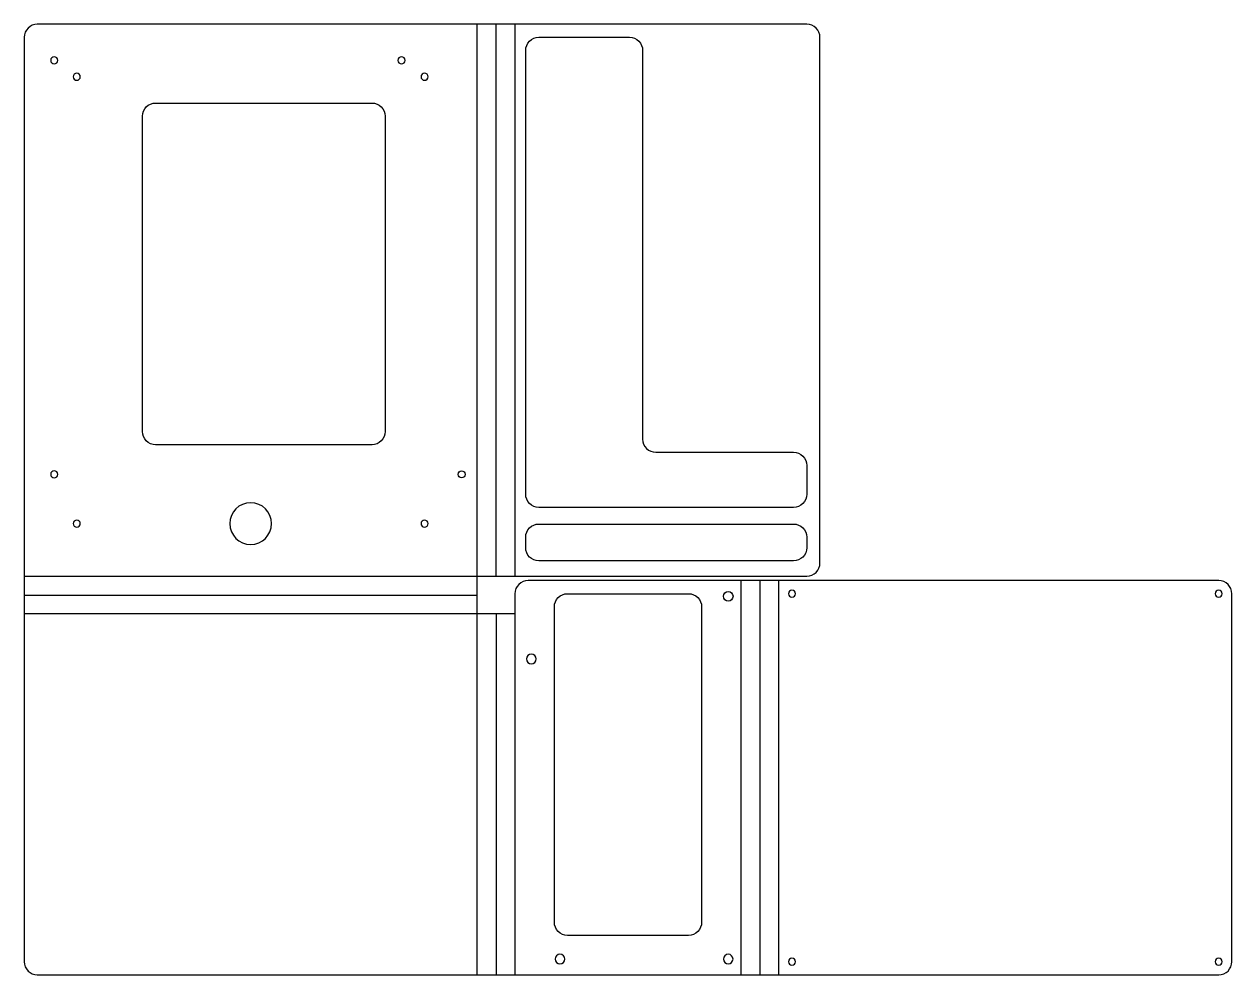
# Model space of a CAD drawing. Header units: millimetres. Extents: x -5 to 454, y 0 to 362.
import ezdxf

# ---------------------------------------------------------------- set-up
doc = ezdxf.new("R2010")
doc.units = ezdxf.units.MM

msp = doc.modelspace()

# ---------------------------------------------------------------- linework, layer by layer
at = {"layer": 'BEND'}
for p, q in [((174.48, 151.66), (174.48, 361.66)), ((274.85, 150), (274.85, 0)), ((-5, 144.48), (167.3, 144.48)), ((174.48, 137.3), (174.48, 0))]:
    msp.add_line(p, q, dxfattribs=at)
at = {"layer": 'BEND_EXTENT'}
for p, q in [((167.3, 151.66), (167.3, 361.66)), ((181.66, 361.66), (181.66, 151.66)), ((-5, 151.66), (167.3, 151.66)), ((267.66, 0), (267.66, 150)), ((282.03, 0), (282.03, 150)), ((167.3, 137.3), (-5, 137.3)), ((167.3, 0), (167.3, 137.3)), ((181.66, 137.3), (181.66, 0))]:
    msp.add_line(p, q, dxfattribs=at)
at = {"layer": 'INTERIOR_PROFILES'}
for points in [[(185.77, 182.81), (185.77, 351.66, -0.414214), (190.77, 356.66), (225.22, 356.66, -0.414214), (230.22, 351.66), (230.22, 203.81, 0.414214), (235.22, 198.81), (287.66, 198.81, -0.414214), (292.66, 193.81), (292.66, 182.81, -0.414214), (287.66, 177.81), (190.77, 177.81, -0.414214)], [(45, 201.66, -0.414214), (40, 206.66), (40, 326.66, -0.414214), (45, 331.66), (127.3, 331.66, -0.414214), (132.3, 326.66), (132.3, 206.66, -0.414214), (127.3, 201.66)], [(185.77, 166.49, -0.414214), (190.77, 171.49), (287.66, 171.49, -0.414214), (292.66, 166.49), (292.66, 162.49, -0.414214), (287.66, 157.49), (190.77, 157.49, -0.414214), (185.77, 162.49)], [(252.66, 20, -0.414214), (247.66, 15), (201.66, 15, -0.414214), (196.66, 20), (196.66, 140, -0.414214), (201.66, 145), (247.66, 145, -0.414214), (252.66, 140)]]:
    msp.add_lwpolyline(points, format="xyb", close=True, dxfattribs=at)
at = {"layer": 'INTERIOR_PROFILES', "extrusion": (0, 0, -1)}
for centre, radius in [((-6.44, 347.88), 1.35), ((-138.52, 347.88), 1.35), ((-15, 341.66), 1.35), ((-147.3, 341.66), 1.35), ((-6.44, 190.4), 1.35), ((-81.15, 171.66), 7.94), ((-15, 171.66), 1.35), ((-147.3, 171.66), 1.35), ((-287.03, 145), 1.35), ((-449.33, 145), 1.35), ((-187.92, 120.18), 1.83), ((-198.78, 6), 1.83), ((-262.78, 6), 1.83), ((-287.03, 5), 1.35), ((-449.33, 5), 1.35)]:
    msp.add_circle(centre, radius, dxfattribs=at)
at = {"layer": 'INTERIOR_PROFILES'}
for centre, radius in [((161.38, 190.4), 1.35), ((262.78, 144), 1.83)]:
    msp.add_circle(centre, radius, dxfattribs=at)
at = {"layer": 'OUTER_PROFILES'}
msp.add_lwpolyline([(0, 361.66, 0.414214), (-5, 356.66), (-5, 5, 0.414214), (0, 0), (449.33, 0, 0.414214), (454.33, 5), (454.33, 145, 0.414214), (449.33, 150), (186.66, 150, 0.414214), (181.66, 145), (181.66, 137.3), (167.3, 137.3), (167.3, 151.66), (292.66, 151.66, 0.414214), (297.66, 156.66), (297.66, 356.66, 0.414214), (292.66, 361.66), (181.66, 361.66)], format="xyb", close=True, dxfattribs=at)

doc.saveas('drawing.dxf')
